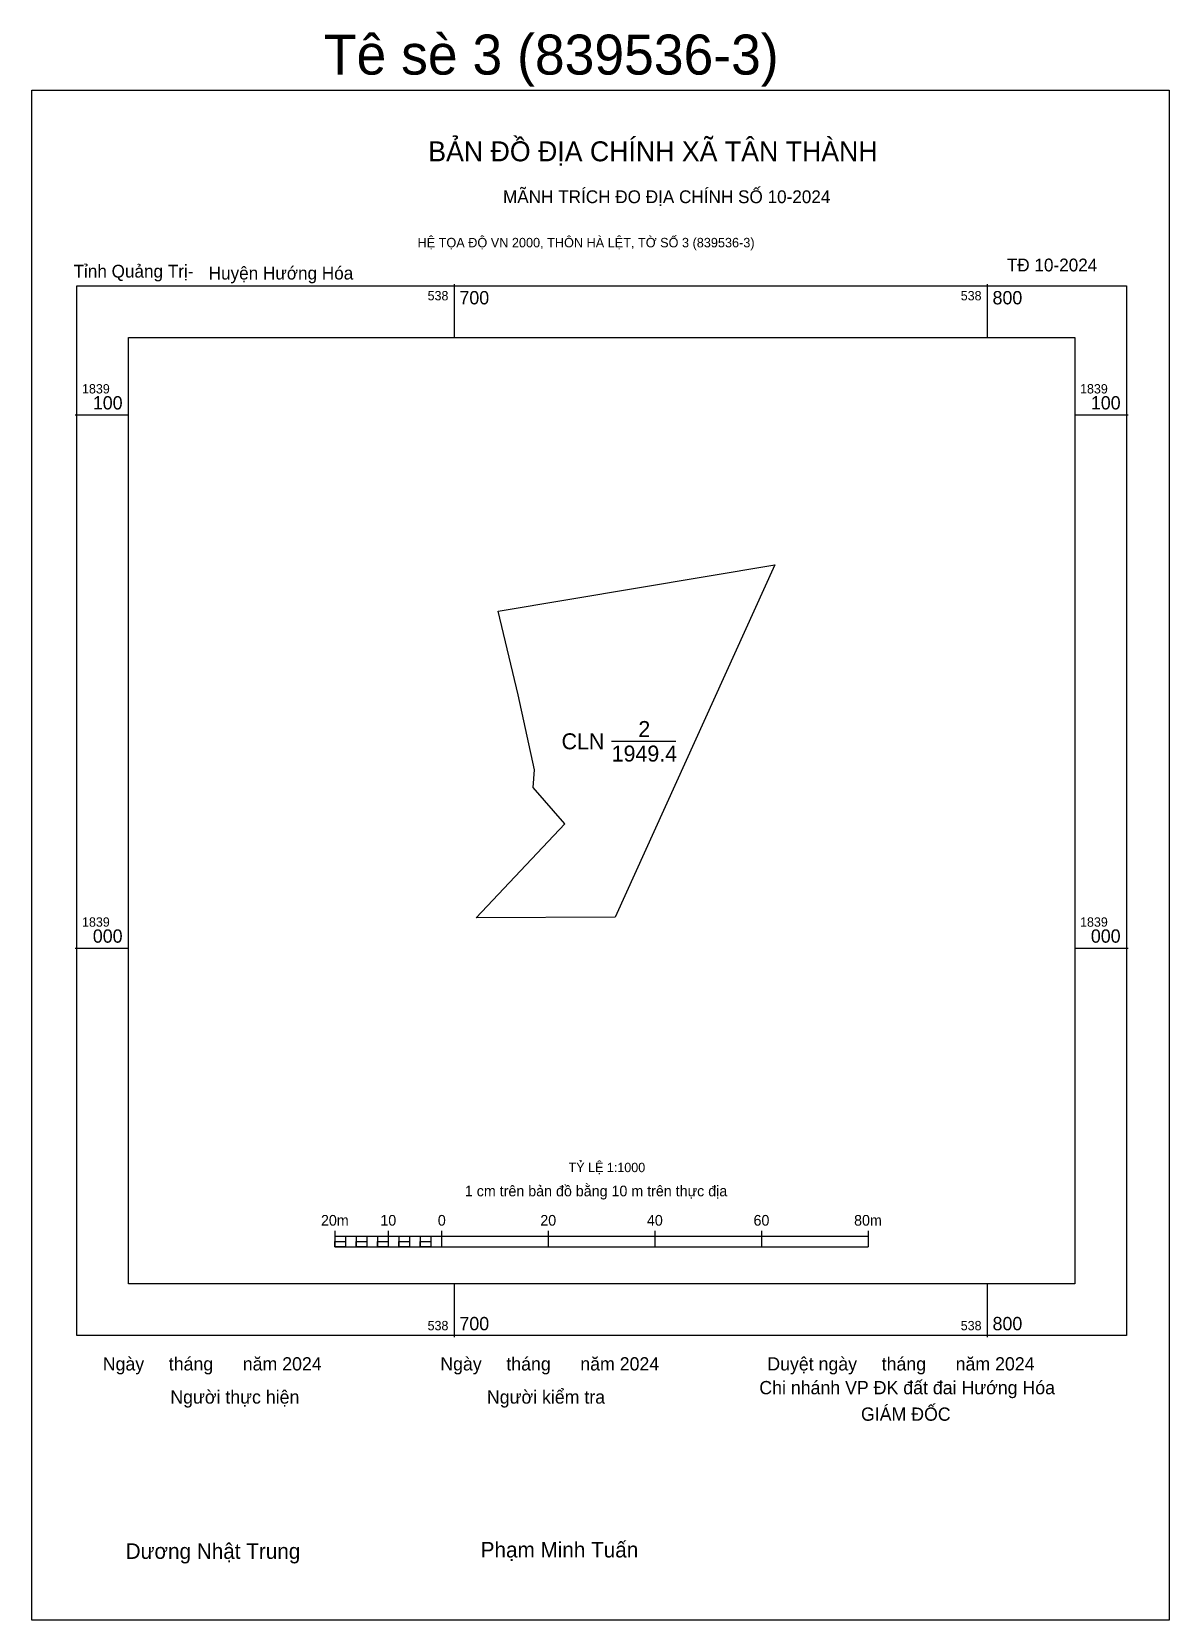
# Model space of a CAD drawing. Extents: x 538621 to 538834, y 1838874 to 1839172.
import ezdxf

# ---------------------------------------------------------------- set-up
doc = ezdxf.new("R2010")
doc.units = 0
for name, color, linetype in [('Level 10', 7, 'Continuous'), ('Level 13', 7, 'Continuous'), ('Level 15', 7, 'Continuous'), ('Level 27', 7, 'Continuous'), ('Level 6', 7, 'Continuous'), ('Level 62', 7, 'Continuous'), ('Level 63', 7, 'Continuous'), ('Level 9', 7, 'Continuous')]:
    doc.layers.add(name, color=color, linetype=linetype)

msp = doc.modelspace()

# ---------------------------------------------------------------- linework, layer by layer
at = {"layer": 'Level 10'}
msp.add_line((538729.55, 1839038.77), (538741.6, 1839038.77), dxfattribs=at)
msp.add_lwpolyline([(538730.23, 1839005.77), (538704.17, 1839005.69), (538720.8, 1839023.27), (538714.84, 1839030.13), (538715.09, 1839033.44), (538712.02, 1839047.46), (538708.24, 1839063.15), (538760.14, 1839071.85)], close=True, dxfattribs=at)
at = {"layer": 'Level 15'}
msp.add_lwpolyline([(538620.78, 1839160.86), (538834.14, 1839160.86), (538834.14, 1838873.94), (538620.78, 1838873.94)], close=True, dxfattribs=at)
at = {"layer": 'Level 27'}
for p, q in [((538760.14, 1839071.85), (538760.14, 1839071.86)), ((538704.17, 1839005.69), (538704.16, 1839005.69))]:
    msp.add_line(p, q, dxfattribs=at)
at = {"layer": 'Level 62'}
msp.add_lwpolyline([(538638.9, 1839114.52), (538816.41, 1839114.52), (538816.41, 1838937.01), (538638.9, 1838937.01)], close=True, dxfattribs=at)
at = {"layer": 'Level 63'}
for p, q in [((538700, 1839124.52), (538700, 1839114.52)), ((538800, 1839124.52), (538800, 1839114.52)), ((538628.9, 1839100), (538638.9, 1839100)), ((538816.41, 1839100), (538826.41, 1839100)), ((538628.9, 1839000), (538638.9, 1839000)), ((538816.41, 1839000), (538826.41, 1839000)), ((538677.66, 1838946.94), (538677.66, 1838943.94)), ((538687.66, 1838946.94), (538687.66, 1838943.94)), ((538697.66, 1838946.94), (538697.66, 1838943.94)), ((538717.66, 1838946.94), (538717.66, 1838943.94)), ((538737.66, 1838946.94), (538737.66, 1838943.94)), ((538757.66, 1838946.94), (538757.66, 1838943.94)), ((538777.66, 1838946.94), (538777.66, 1838943.94)), ((538677.66, 1838945.94), (538777.66, 1838945.94)), ((538677.66, 1838943.94), (538777.66, 1838943.94)), ((538679.66, 1838945.94), (538679.66, 1838943.94)), ((538681.66, 1838945.94), (538681.66, 1838943.94)), ((538683.66, 1838945.94), (538683.66, 1838943.94)), ((538685.66, 1838945.94), (538685.66, 1838943.94)), ((538687.66, 1838945.94), (538687.66, 1838943.94)), ((538689.66, 1838945.94), (538689.66, 1838943.94)), ((538691.66, 1838945.94), (538691.66, 1838943.94)), ((538693.66, 1838945.94), (538693.66, 1838943.94)), ((538695.66, 1838945.94), (538695.66, 1838943.94)), ((538697.66, 1838945.94), (538697.66, 1838943.94)), ((538700, 1838937.01), (538700, 1838927.01)), ((538800, 1838937.01), (538800, 1838927.01))]:
    msp.add_line(p, q, dxfattribs=at)
for points in [[(538629.21, 1839124.21), (538826.1, 1839124.21), (538826.1, 1838927.32), (538629.21, 1838927.32)], [(538677.66, 1838944.94), (538679.66, 1838944.94), (538679.66, 1838943.94), (538677.66, 1838943.94)], [(538677.66, 1838944.94), (538679.66, 1838944.94), (538679.66, 1838943.94), (538677.66, 1838943.94)], [(538681.66, 1838944.94), (538683.66, 1838944.94), (538683.66, 1838943.94), (538681.66, 1838943.94)], [(538685.66, 1838944.94), (538687.66, 1838944.94), (538687.66, 1838943.94), (538685.66, 1838943.94)], [(538689.66, 1838944.94), (538691.66, 1838944.94), (538691.66, 1838943.94), (538689.66, 1838943.94)], [(538693.66, 1838944.94), (538695.66, 1838944.94), (538695.66, 1838943.94), (538693.66, 1838943.94)]]:
    msp.add_lwpolyline(points, close=True, dxfattribs=at)

# ---------------------------------------------------------------- texts
at = {"layer": 'Level 13'}
for s, p in [('2', (538734.56, 1839039.57)), ('CLN', (538720.16, 1839037.27)), ('1949.4', (538729.56, 1839034.97))]:
    msp.add_text(s, height=3, dxfattribs=at).set_placement(p)
at = {"layer": 'Level 6'}
msp.add_text('TỶ LỆ 1:1000', height=1.7579, dxfattribs=at).set_placement((538721.47, 1838957.97))
at = {"layer": 'Level 63'}
for s, height, p in [('Tê sè 3 (839536-3)', 7.5, (538675.58, 1839163.8)), ('BẢN ĐỒ ĐỊA CHÍNH XÃ TÂN THÀNH', 3.7437, (538695.16, 1839147.54)), ('MÃNH TRÍCH ĐO ĐỊA CHÍNH SỐ 10-2024', 2.4022, (538709.18, 1839139.69)), ('HỆ TỌA ĐỘ VN 2000, THÔN HÀ LỆT, TỜ SỐ 3 (839536-3)', 1.7782, (538693.14, 1839131.4)), ('538', 1.75, (538695.03, 1839121.46)), ('700', 2.5, (538701, 1839120.71)), ('538', 1.75, (538795.03, 1839121.46)), ('800', 2.5, (538801, 1839120.71)), ('1839', 1.75, (538630.21, 1839104)), ('1839', 1.75, (538817.41, 1839104)), ('100', 2.5, (538632.24, 1839101)), ('100', 2.5, (538819.44, 1839101)), ('1839', 1.75, (538630.21, 1839004)), ('000', 2.5, (538632.24, 1839001)), ('1839', 1.75, (538817.41, 1839004)), ('000', 2.5, (538819.44, 1839001)), ('1 cm trên bản đồ bằng 10 m trên thực địa', 2, (538702.02, 1838953.44)), ('20m', 2, (538675.03, 1838947.94)), ('10', 2, (538686.17, 1838947.94)), ('0', 2, (538696.95, 1838947.94)), ('20', 2, (538716.17, 1838947.94)), ('40', 2, (538736.17, 1838947.94)), ('60', 2, (538756.17, 1838947.94)), ('80m', 2, (538775.03, 1838947.94)), ('538', 1.75, (538695.03, 1838928.32)), ('700', 2.5, (538701, 1838928.32)), ('538', 1.75, (538795.03, 1838928.32)), ('800', 2.5, (538801, 1838928.32)), ('Ngày     tháng      năm 2024', 2.4883, (538634.1, 1838920.78)), ('Ngày     tháng      năm 2024', 2.4883, (538697.41, 1838920.78)), ('Duyệt ngày     tháng      năm 2024', 2.4883, (538758.75, 1838920.78)), ('Người thực hiện', 2.4883, (538646.77, 1838914.56)), ('Người kiểm tra', 2.4883, (538706.16, 1838914.56)), ('Chi nhánh VP ĐK đất đai Hướng Hóa', 2.4883, (538757.25, 1838916.32)), ('GIÁM ĐỐC', 2.488, (538776.32, 1838911.35)), ('Dương Nhật Trung', 2.9024, (538638.4, 1838885.45)), ('Phạm Minh Tuấn', 2.9024, (538704.99, 1838885.71))]:
    msp.add_text(s, height=height, dxfattribs=at).set_placement(p)
at = {"layer": 'Level 9'}
for s, height, p in [('Tỉnh Quảng Trị-', 2.4022, (538628.62, 1839125.73)), ('TĐ 10-2024', 2.402, (538803.68, 1839126.89)), ('Huyện Hướng Hóa', 2.4022, (538653.97, 1839125.37))]:
    msp.add_text(s, height=height, dxfattribs=at).set_placement(p)

doc.saveas('drawing.dxf')
